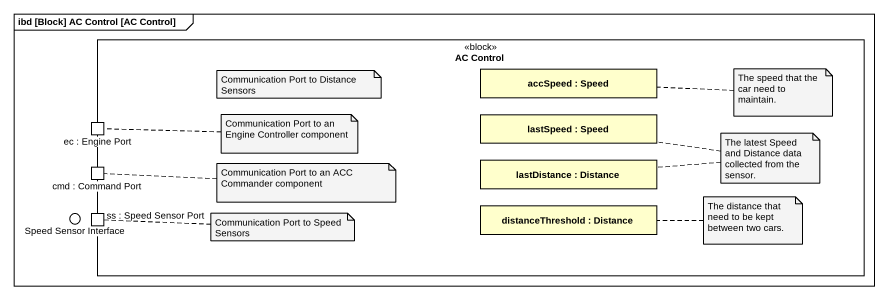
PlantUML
@startuml
mainframe ibd [Block] AC Control [AC Control]
rectangle "AC Control" as AC_Control <<block>> {
  rectangle "accSpeed : Speed" as accSpeed
  rectangle "lastSpeed : Speed" as lastSpeed
  port "ec : Engine Port" as ec <<ProxyPort>>
  port "cmd : Command Port" as cmd <<ProxyPort>>
  rectangle "lastDistance : Distance" as lastDistance
  port "ss : Speed Sensor Port" as ss
  rectangle "distanceThreshold : Distance" as distanceThreshold
}
() "Speed Sensor Interface" as Speed_Sensor_Interface
note as N1
  Communication Port to Distance Sensors
end note
note right of accSpeed : The speed that the car need to maintain.
note as N3
  Communication Port to an Engine Controller component
end note
N3 .. ec
note as N4
  The latest Speed and Distance data collected from the sensor.
end note
N4 .. lastSpeed
N4 .. lastDistance
note as N5
  Communication Port to an ACC Commander component
end note
N5 .. cmd
note as N6
  Communication Port to Speed Sensors
end note
N6 .. ss
note right of distanceThreshold : The distance that need to be kept between two cars.
@enduml
